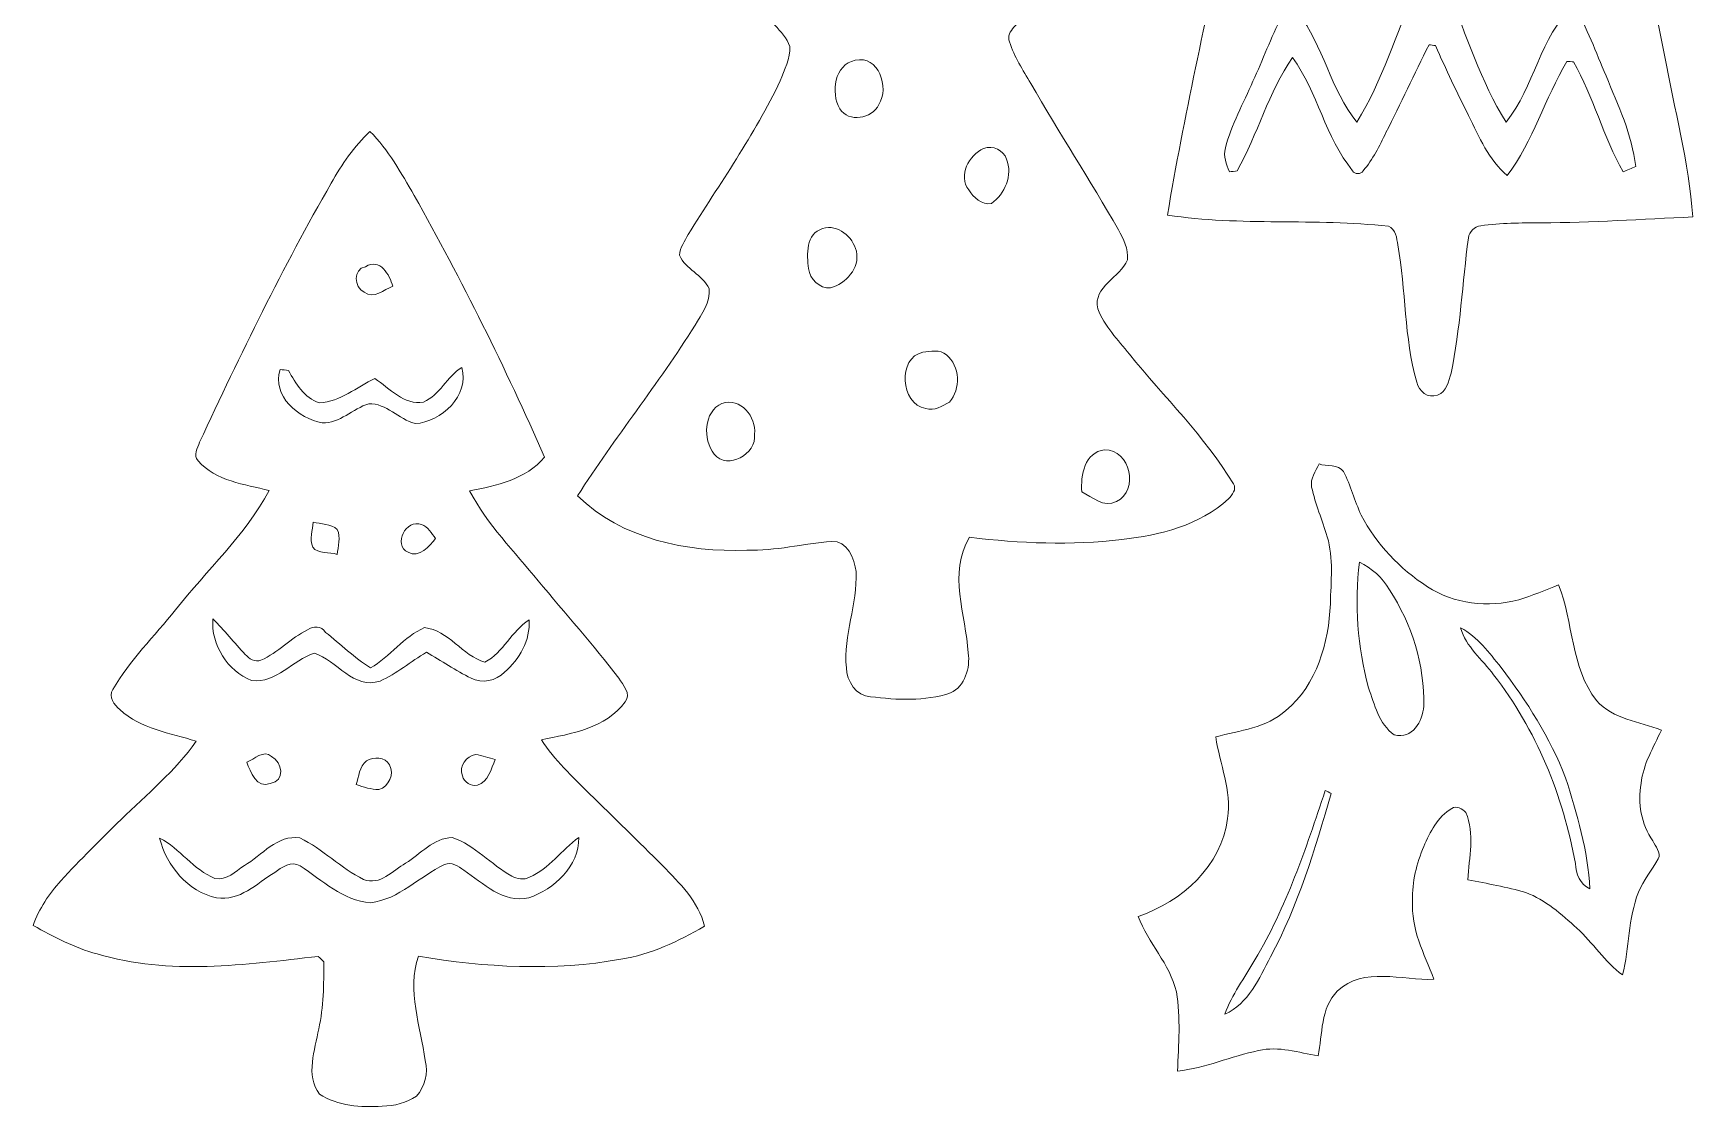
# Model space of a CAD drawing. Header units: centimetres. Extents: x -12.7 to 12.5, y -16.1 to 16.1.
# Drawn here: x -12.53 to 12.53, y -16.09 to 0.13 of the extents above; entities that cross this region are included whole.
import ezdxf

# ---------------------------------------------------------------- set-up
doc = ezdxf.new("R2010")
doc.units = ezdxf.units.CM
doc.header["$MEASUREMENT"] = 0
doc.layers.add('Layer 1', color=7, linetype='Continuous')

msp = doc.modelspace()

# ---------------------------------------------------------------- linework, layer by layer
at = {"layer": 'Layer 1', "color": 251, "lineweight": 9}
for points, knots in [([(8.49842, 15.51304), (8.52311, 15.63157), (8.56615, 15.74552), (8.62577, 15.85065), (8.62577, 15.85065), (9.82663, 10.50889), (10.98938, 5.15831), (12.10169, -0.20286), (12.10169, -0.20286), (12.24563, -1.01601), (12.46929, -1.81858), (12.52714, -2.64514), (12.52714, -2.64514), (11.76444, -2.67759), (11.00244, -2.73051), (10.23938, -2.73227), (10.23938, -2.73227), (9.93458, -2.73651), (9.62766, -2.73404), (9.32568, -2.77672), (9.32568, -2.77672), (9.23043, -2.78907), (9.15635, -2.86774), (9.13906, -2.96052), (9.13906, -2.96052), (9.05052, -3.64103), (9.01736, -4.32965), (8.8773, -5.0031), (8.8773, -5.0031), (8.84026, -5.12411), (8.81133, -5.28534), (8.67516, -5.33261), (8.67516, -5.33261), (8.521, -5.39188), (8.3947, -5.27158), (8.35978, -5.13716), (8.35978, -5.13716), (8.16751, -4.46265), (8.19574, -3.75357), (8.07403, -3.06706), (8.07403, -3.06706), (8.05815, -2.96934), (8.0444, -2.82647), (7.93221, -2.78625), (7.93221, -2.78625), (6.82555, -2.65995), (5.69913, -2.78695), (4.5974, -2.61586), (4.5974, -2.61586), (4.84294, -1.12855), (5.18266, 0.34148), (5.48393, 1.81785), (5.48393, 1.81785), (6.45337, 6.39056), (7.48454, 10.95021), (8.49842, 15.51304), (8.49842, 15.51304), (8.49842, 15.51304), (8.49842, 15.51304), (8.49842, 15.51304)], [0, 0, 0, 0, 0.0625, 0.0625, 0.0625, 0.0625, 0.125, 0.125, 0.125, 0.125, 0.1875, 0.1875, 0.1875, 0.1875, 0.25, 0.25, 0.25, 0.25, 0.3125, 0.3125, 0.3125, 0.3125, 0.375, 0.375, 0.375, 0.375, 0.4375, 0.4375, 0.4375, 0.4375, 0.5, 0.5, 0.5, 0.5, 0.5625, 0.5625, 0.5625, 0.5625, 0.625, 0.625, 0.625, 0.625, 0.6875, 0.6875, 0.6875, 0.6875, 0.75, 0.75, 0.75, 0.75, 0.8125, 0.8125, 0.8125, 0.8125, 0.875, 0.875, 0.875, 0.875, 1, 1, 1, 1]), ([(0.54787, 6.6375), (0.65688, 6.47734), (0.74683, 6.30554), (0.82797, 6.1295), (0.82797, 6.1295), (1.16911, 5.38585), (1.5106, 4.63937), (1.77271, 3.86291), (1.77271, 3.86291), (1.78894, 3.79729), (1.82069, 3.7158), (1.76954, 3.65688), (1.76954, 3.65688), (1.65524, 3.50343), (1.50601, 3.38172), (1.36913, 3.24943), (1.36913, 3.24943), (1.41358, 3.00601), (1.50954, 2.77494), (1.63619, 2.56327), (1.63619, 2.56327), (1.94205, 2.05457), (2.30364, 1.5829), (2.63067, 1.08831), (2.63067, 1.08831), (2.68006, 0.98071), (2.79612, 0.86712), (2.74567, 0.73977), (2.74567, 0.73977), (2.6476, 0.52245), (2.43805, 0.38593), (2.27824, 0.21871), (2.27824, 0.21871), (2.22215, 0.16121), (2.17911, 0.07901), (2.2098, -0.00248), (2.2098, -0.00248), (2.2853, -0.22579), (2.41371, -0.42687), (2.53154, -0.63007), (2.53154, -0.63007), (2.96298, -1.37161), (3.42795, -2.09339), (3.85481, -2.83775), (3.85481, -2.83775), (3.93418, -2.97428), (4.01073, -3.12844), (3.99239, -3.29213), (3.99239, -3.29213), (3.88197, -3.56483), (3.47028, -3.6876), (3.5433, -4.03156), (3.5433, -4.03156), (3.64314, -4.29402), (3.85163, -4.49829), (4.02096, -4.71665), (4.02096, -4.71665), (4.54801, -5.36648), (5.15797, -5.95385), (5.5933, -6.67352), (5.5933, -6.67352), (5.6448, -6.75571), (5.57107, -6.84144), (5.51886, -6.90141), (5.51886, -6.90141), (5.07965, -7.29935), (4.4824, -7.44751), (3.90878, -7.51172), (3.90878, -7.51172), (3.14502, -7.60803), (2.37138, -7.56922), (1.60867, -7.47961), (1.60867, -7.47961), (1.27565, -8.02219), (1.5547, -8.64696), (1.5875, -9.22516), (1.5875, -9.22516), (1.62349, -9.44706), (1.53741, -9.72822), (1.32186, -9.82841), (1.32186, -9.82841), (0.93345, -9.95716), (0.51506, -9.936), (0.11571, -9.88485), (0.11571, -9.88485), (-0.109, -9.87427), (-0.2413, -9.65167), (-0.25153, -9.44881), (-0.25153, -9.44881), (-0.30092, -8.9581), (-0.07867, -8.4875), (-0.10548, -7.9982), (-0.10548, -7.9982), (-0.12206, -7.8077), (-0.23777, -7.51983), (-0.47201, -7.54206), (-0.47201, -7.54206), (-0.90064, -7.57698), (-1.32185, -7.68599), (-1.75471, -7.67505), (-1.75471, -7.67505), (-2.65959, -7.70574), (-3.64172, -7.50784), (-4.31024, -6.85379), (-4.31024, -6.85379), (-3.74685, -5.97643), (-3.09104, -5.16256), (-2.53541, -4.28027), (-2.53541, -4.28027), (-2.43981, -4.106), (-2.29905, -3.93736), (-2.32269, -3.72429), (-2.32269, -3.72429), (-2.42358, -3.51756), (-2.67864, -3.43465), (-2.77177, -3.22228), (-2.77177, -3.22228), (-2.76472, -3.10587), (-2.69169, -3.00709), (-2.63701, -2.90902), (-2.63701, -2.90902), (-2.16323, -2.14349), (-1.63935, -1.40512), (-1.24848, -0.59162), (-1.24848, -0.59162), (-1.18462, -0.42546), (-1.09678, -0.25225), (-1.1049, -0.07092), (-1.1049, -0.07092), (-1.18674, 0.18449), (-1.47814, 0.3129), (-1.5561, 0.5722), (-1.5561, 0.5722), (-1.6256, 0.8717), (-1.40158, 1.12853), (-1.2834, 1.38358), (-1.2834, 1.38358), (-0.99624, 1.94133), (-0.61383, 2.45744), (-0.43391, 3.06492), (-0.43391, 3.06492), (-0.35948, 3.34432), (-0.72213, 3.44804), (-0.8322, 3.65865), (-0.8322, 3.65865), (-0.83079, 3.78812), (-0.77011, 3.90665), (-0.72002, 4.02307), (-0.72002, 4.02307), (-0.47872, 4.57058), (-0.24271, 5.12091), (0.01411, 5.66172), (0.01411, 5.66172), (0.18239, 5.99227), (0.32632, 6.33764), (0.54787, 6.6375), (0.54787, 6.6375), (0.54787, 6.6375), (0.54787, 6.6375), (0.54787, 6.6375)], [0, 0, 0, 0, 0.02439024, 0.02439024, 0.02439024, 0.02439024, 0.04878049, 0.04878049, 0.04878049, 0.04878049, 0.07317073, 0.07317073, 0.07317073, 0.07317073, 0.09756098, 0.09756098, 0.09756098, 0.09756098, 0.12195122, 0.12195122, 0.12195122, 0.12195122, 0.14634146, 0.14634146, 0.14634146, 0.14634146, 0.17073171, 0.17073171, 0.17073171, 0.17073171, 0.19512195, 0.19512195, 0.19512195, 0.19512195, 0.2195122, 0.2195122, 0.2195122, 0.2195122, 0.24390244, 0.24390244, 0.24390244, 0.24390244, 0.26829268, 0.26829268, 0.26829268, 0.26829268, 0.29268293, 0.29268293, 0.29268293, 0.29268293, 0.31707317, 0.31707317, 0.31707317, 0.31707317, 0.34146341, 0.34146341, 0.34146341, 0.34146341, 0.36585366, 0.36585366, 0.36585366, 0.36585366, 0.3902439, 0.3902439, 0.3902439, 0.3902439, 0.41463415, 0.41463415, 0.41463415, 0.41463415, 0.43902439, 0.43902439, 0.43902439, 0.43902439, 0.46341463, 0.46341463, 0.46341463, 0.46341463, 0.48780488, 0.48780488, 0.48780488, 0.48780488, 0.51219512, 0.51219512, 0.51219512, 0.51219512, 0.53658537, 0.53658537, 0.53658537, 0.53658537, 0.56097561, 0.56097561, 0.56097561, 0.56097561, 0.58536585, 0.58536585, 0.58536585, 0.58536585, 0.6097561, 0.6097561, 0.6097561, 0.6097561, 0.63414634, 0.63414634, 0.63414634, 0.63414634, 0.65853659, 0.65853659, 0.65853659, 0.65853659, 0.68292683, 0.68292683, 0.68292683, 0.68292683, 0.70731707, 0.70731707, 0.70731707, 0.70731707, 0.73170732, 0.73170732, 0.73170732, 0.73170732, 0.75609756, 0.75609756, 0.75609756, 0.75609756, 0.7804878, 0.7804878, 0.7804878, 0.7804878, 0.80487805, 0.80487805, 0.80487805, 0.80487805, 0.82926829, 0.82926829, 0.82926829, 0.82926829, 0.85365854, 0.85365854, 0.85365854, 0.85365854, 0.87804878, 0.87804878, 0.87804878, 0.87804878, 0.90243902, 0.90243902, 0.90243902, 0.90243902, 0.92682927, 0.92682927, 0.92682927, 0.92682927, 0.95121951, 0.95121951, 0.95121951, 0.95121951, 1, 1, 1, 1]), ([(8.33614, 0.79339), (8.05321, 0.12135), (7.84296, -0.59091), (7.4542, -1.21321), (7.4542, -1.21321), (7.05415, -0.7232), (6.95713, -0.05716), (6.56273, 0.43567), (6.56273, 0.43567), (6.4897, 0.5221), (6.36165, 0.46989), (6.3239, 0.37676), (6.3239, 0.37676), (6.15633, 0.06278), (6.03709, -0.27447), (5.88681, -0.59691), (5.88681, -0.59691), (5.74217, -0.92958), (5.5619, -1.24955), (5.47194, -1.60303), (5.47194, -1.60303), (5.43455, -1.72686), (5.48499, -1.84998), (5.5305, -1.96392), (5.5305, -1.96392), (5.56013, -1.96004), (5.61905, -1.95229), (5.64868, -1.94875), (5.64868, -1.94875), (5.95842, -1.39384), (6.1214, -0.76554), (6.48441, -0.2399), (6.48441, -0.2399), (6.86823, -0.76519), (6.97724, -1.44111), (7.3914, -1.94735), (7.3914, -1.94735), (7.42139, -2.00591), (7.51876, -2.00591), (7.55015, -1.9477), (7.55015, -1.9477), (7.69938, -1.7773), (7.79604, -1.57269), (7.89517, -1.37161), (7.89517, -1.37161), (8.11495, -0.9317), (8.32944, -0.48896), (8.54463, -0.04693), (8.54463, -0.04693), (8.56898, -0.04975), (8.61731, -0.0554), (8.6413, -0.05822), (8.6413, -0.05822), (8.79828, -0.41488), (8.96656, -0.7666), (9.14224, -1.11479), (9.14224, -1.11479), (9.30134, -1.43723), (9.44492, -1.78189), (9.72573, -2.02107), (9.72573, -2.02107), (10.11696, -1.49544), (10.29759, -0.85691), (10.62602, -0.29634), (10.62602, -0.29634), (10.65142, -0.29811), (10.70222, -0.30128), (10.72762, -0.30305), (10.72762, -0.30305), (11.02713, -0.83433), (11.1753, -1.43405), (11.47516, -1.96429), (11.47516, -1.96429), (11.53866, -1.93747), (11.60216, -1.9096), (11.66601, -1.88243), (11.66601, -1.88243), (11.60921, -1.40019), (11.39896, -0.95957), (11.21798, -0.51507), (11.21798, -0.51507), (11.06065, -0.15982), (10.93647, 0.21236), (10.72939, 0.54327), (10.72939, 0.54327), (10.20869, 0.07231), (10.1406, -0.68122), (9.7088, -1.21286), (9.7088, -1.21286), (9.31933, -0.6015), (9.11719, 0.10406), (8.82933, 0.76411), (8.82933, 0.76411), (8.76265, 0.87488), (8.70268, 1.04527), (8.54851, 1.0428), (8.54851, 1.0428), (8.43739, 1.00611), (8.38377, 0.89111), (8.33614, 0.79339)], [0, 0, 0, 0, 0.03846154, 0.03846154, 0.03846154, 0.03846154, 0.07692308, 0.07692308, 0.07692308, 0.07692308, 0.11538462, 0.11538462, 0.11538462, 0.11538462, 0.15384615, 0.15384615, 0.15384615, 0.15384615, 0.19230769, 0.19230769, 0.19230769, 0.19230769, 0.23076923, 0.23076923, 0.23076923, 0.23076923, 0.26923077, 0.26923077, 0.26923077, 0.26923077, 0.30769231, 0.30769231, 0.30769231, 0.30769231, 0.34615385, 0.34615385, 0.34615385, 0.34615385, 0.38461538, 0.38461538, 0.38461538, 0.38461538, 0.42307692, 0.42307692, 0.42307692, 0.42307692, 0.46153846, 0.46153846, 0.46153846, 0.46153846, 0.5, 0.5, 0.5, 0.5, 0.53846154, 0.53846154, 0.53846154, 0.53846154, 0.57692308, 0.57692308, 0.57692308, 0.57692308, 0.61538462, 0.61538462, 0.61538462, 0.61538462, 0.65384615, 0.65384615, 0.65384615, 0.65384615, 0.69230769, 0.69230769, 0.69230769, 0.69230769, 0.73076923, 0.73076923, 0.73076923, 0.73076923, 0.76923077, 0.76923077, 0.76923077, 0.76923077, 0.80769231, 0.80769231, 0.80769231, 0.80769231, 0.84615385, 0.84615385, 0.84615385, 0.84615385, 0.88461538, 0.88461538, 0.88461538, 0.88461538, 0.92307692, 0.92307692, 0.92307692, 0.92307692, 1, 1, 1, 1]), ([(-0.11747, -0.28047), (-0.43356, -0.34291), (-0.48754, -0.76907), (-0.35172, -1.01178), (-0.35172, -1.01178), (-0.21695, -1.22415), (0.13618, -1.16277), (0.23954, -0.94934), (0.23954, -0.94934), (0.40323, -0.69463), (0.23531, -0.19369), (-0.11747, -0.28047), (-0.11747, -0.28047), (-0.11747, -0.28047), (-0.11747, -0.28047), (-0.11747, -0.28047)], [0, 0, 0, 0, 0.2, 0.2, 0.2, 0.2, 0.4, 0.4, 0.4, 0.4, 0.6, 0.6, 0.6, 0.6, 1, 1, 1, 1]), ([(-8.02851, -2.13608), (-7.86941, -1.85068), (-7.68067, -1.57904), (-7.4429, -1.35362), (-7.4429, -1.35362), (-7.16491, -1.63302), (-6.973, -1.98156), (-6.77474, -2.31917), (-6.77474, -2.31917), (-6.05437, -3.60328), (-5.39714, -4.92373), (-4.80659, -6.27206), (-4.80659, -6.27206), (-5.0934, -6.60084), (-5.53014, -6.70174), (-5.93972, -6.78076), (-5.93972, -6.78076), (-5.66878, -7.28629), (-5.26309, -7.69657), (-4.90255, -8.13719), (-4.90255, -8.13719), (-4.49862, -8.6272), (-4.06999, -9.09781), (-3.68829, -9.60616), (-3.68829, -9.60616), (-3.62161, -9.70106), (-3.49708, -9.84286), (-3.58916, -9.96352), (-3.58916, -9.96352), (-3.88055, -10.35969), (-4.40407, -10.44683), (-4.85492, -10.53467), (-4.85492, -10.53467), (-4.65702, -10.84194), (-4.38573, -11.09276), (-4.12891, -11.34994), (-4.12891, -11.34994), (-3.75955, -11.70942), (-3.3916, -12.07066), (-3.02577, -12.43403), (-3.02577, -12.43403), (-2.77071, -12.70073), (-2.48108, -12.97519), (-2.39359, -13.34913), (-2.39359, -13.34913), (-2.78659, -13.57632), (-3.20392, -13.77635), (-3.65619, -13.84831), (-3.65619, -13.84831), (-4.66478, -14.02717), (-5.70512, -13.97531), (-6.71089, -13.80069), (-6.71089, -13.80069), (-6.89045, -14.32386), (-6.67702, -14.85655), (-6.60858, -15.37831), (-6.60858, -15.37831), (-6.55743, -15.5681), (-6.61952, -15.76566), (-6.73911, -15.91524), (-6.73911, -15.91524), (-6.89469, -16.01049), (-7.07531, -16.06623), (-7.25875, -16.06376), (-7.25875, -16.06376), (-7.58154, -16.08986), (-7.92585, -16.05951), (-8.20667, -15.88525), (-8.20667, -15.88525), (-8.4201, -15.59633), (-8.27228, -15.21568), (-8.21654, -14.89747), (-8.21654, -14.89747), (-8.14105, -14.56692), (-8.1414, -14.22508), (-8.13787, -13.88853), (-8.13787, -13.88853), (-8.16645, -13.86031), (-8.19502, -13.83279), (-8.2236, -13.80527), (-8.2236, -13.80527), (-9.32744, -13.93016), (-10.47538, -14.09208), (-11.56017, -13.76682), (-11.56017, -13.76682), (-11.90413, -13.67863), (-12.21845, -13.50859), (-12.52714, -13.33819), (-12.52714, -13.33819), (-12.44, -13.08455), (-12.28936, -12.85912), (-12.10804, -12.66404), (-12.10804, -12.66404), (-11.81805, -12.34336), (-11.50725, -12.04138), (-11.19999, -11.73729), (-11.19999, -11.73729), (-10.81017, -11.35629), (-10.38295, -11.00492), (-10.06545, -10.55795), (-10.06545, -10.55795), (-10.4588, -10.4306), (-10.90471, -10.37416), (-11.21939, -10.07958), (-11.21939, -10.07958), (-11.30476, -10.01079), (-11.39049, -9.88732), (-11.32628, -9.77726), (-11.32628, -9.77726), (-11.06699, -9.33451), (-10.69869, -8.97081), (-10.37766, -8.57393), (-10.37766, -8.57393), (-9.90459, -7.97668), (-9.32991, -7.44751), (-8.96373, -6.77335), (-8.96373, -6.77335), (-9.33767, -6.68057), (-9.76841, -6.6326), (-10.03864, -6.32356), (-10.03864, -6.32356), (-10.11625, -6.24313), (-10.04605, -6.132), (-10.01606, -6.04628), (-10.01606, -6.04628), (-9.40047, -4.72018), (-8.7577, -3.40396), (-8.02851, -2.13608), (-8.02851, -2.13608), (-8.02851, -2.13608), (-8.02851, -2.13608), (-8.02851, -2.13608)], [0, 0, 0, 0, 0.02941176, 0.02941176, 0.02941176, 0.02941176, 0.05882353, 0.05882353, 0.05882353, 0.05882353, 0.08823529, 0.08823529, 0.08823529, 0.08823529, 0.11764706, 0.11764706, 0.11764706, 0.11764706, 0.14705882, 0.14705882, 0.14705882, 0.14705882, 0.17647059, 0.17647059, 0.17647059, 0.17647059, 0.20588235, 0.20588235, 0.20588235, 0.20588235, 0.23529412, 0.23529412, 0.23529412, 0.23529412, 0.26470588, 0.26470588, 0.26470588, 0.26470588, 0.29411765, 0.29411765, 0.29411765, 0.29411765, 0.32352941, 0.32352941, 0.32352941, 0.32352941, 0.35294118, 0.35294118, 0.35294118, 0.35294118, 0.38235294, 0.38235294, 0.38235294, 0.38235294, 0.41176471, 0.41176471, 0.41176471, 0.41176471, 0.44117647, 0.44117647, 0.44117647, 0.44117647, 0.47058824, 0.47058824, 0.47058824, 0.47058824, 0.5, 0.5, 0.5, 0.5, 0.52941176, 0.52941176, 0.52941176, 0.52941176, 0.55882353, 0.55882353, 0.55882353, 0.55882353, 0.58823529, 0.58823529, 0.58823529, 0.58823529, 0.61764706, 0.61764706, 0.61764706, 0.61764706, 0.64705882, 0.64705882, 0.64705882, 0.64705882, 0.67647059, 0.67647059, 0.67647059, 0.67647059, 0.70588235, 0.70588235, 0.70588235, 0.70588235, 0.73529412, 0.73529412, 0.73529412, 0.73529412, 0.76470588, 0.76470588, 0.76470588, 0.76470588, 0.79411765, 0.79411765, 0.79411765, 0.79411765, 0.82352941, 0.82352941, 0.82352941, 0.82352941, 0.85294118, 0.85294118, 0.85294118, 0.85294118, 0.88235294, 0.88235294, 0.88235294, 0.88235294, 0.91176471, 0.91176471, 0.91176471, 0.91176471, 0.94117647, 0.94117647, 0.94117647, 0.94117647, 1, 1, 1, 1]), ([(1.8214, -1.61397), (1.60056, -1.70745), (1.4277, -2.02144), (1.59773, -2.23697), (1.59773, -2.23697), (1.66758, -2.34845), (1.79494, -2.47087), (1.93781, -2.44088), (1.93781, -2.44088), (2.14666, -2.29449), (2.26096, -2.01791), (2.16818, -1.77095), (2.16818, -1.77095), (2.11667, -1.63902), (1.96215, -1.55576), (1.8214, -1.61397), (1.8214, -1.61397), (1.8214, -1.61397), (1.8214, -1.61397), (1.8214, -1.61397)], [0, 0, 0, 0, 0.16666667, 0.16666667, 0.16666667, 0.16666667, 0.33333333, 0.33333333, 0.33333333, 0.33333333, 0.5, 0.5, 0.5, 0.5, 0.66666667, 0.66666667, 0.66666667, 0.66666667, 1, 1, 1, 1]), ([(-0.60889, -2.82082), (-0.86395, -2.89138), (-0.85054, -3.2177), (-0.82197, -3.42266), (-0.82197, -3.42266), (-0.80257, -3.58176), (-0.65616, -3.72922), (-0.49071, -3.71617), (-0.49071, -3.71617), (-0.25576, -3.6502), (-0.04692, -3.41913), (-0.09877, -3.16125), (-0.09877, -3.16125), (-0.1531, -2.94747), (-0.37817, -2.74392), (-0.60889, -2.82082), (-0.60889, -2.82082), (-0.60889, -2.82082), (-0.60889, -2.82082), (-0.60889, -2.82082)], [0, 0, 0, 0, 0.16666667, 0.16666667, 0.16666667, 0.16666667, 0.33333333, 0.33333333, 0.33333333, 0.33333333, 0.5, 0.5, 0.5, 0.5, 0.66666667, 0.66666667, 0.66666667, 0.66666667, 1, 1, 1, 1]), ([(-7.5124, -3.3955), (-7.7036, -3.43501), (-7.68632, -3.70171), (-7.52969, -3.77967), (-7.52969, -3.77967), (-7.38893, -3.8915), (-7.23088, -3.74087), (-7.09965, -3.68971), (-7.09965, -3.68971), (-7.1441, -3.52003), (-7.28944, -3.25932), (-7.5124, -3.3955), (-7.5124, -3.3955), (-7.5124, -3.3955), (-7.5124, -3.3955), (-7.5124, -3.3955)], [0, 0, 0, 0, 0.2, 0.2, 0.2, 0.2, 0.4, 0.4, 0.4, 0.4, 0.6, 0.6, 0.6, 0.6, 1, 1, 1, 1]), ([(0.90488, -4.68596), (0.51365, -4.76674), (0.56445, -5.46913), (0.94757, -5.53793), (0.94757, -5.53793), (1.07421, -5.57779), (1.19839, -5.497), (1.30563, -5.4395), (1.30563, -5.4395), (1.47991, -5.24371), (1.46509, -4.89304), (1.25907, -4.72582), (1.25907, -4.72582), (1.16311, -4.6408), (1.01741, -4.6708), (0.90488, -4.68596), (0.90488, -4.68596), (0.90488, -4.68596), (0.90488, -4.68596), (0.90488, -4.68596)], [0, 0, 0, 0, 0.16666667, 0.16666667, 0.16666667, 0.16666667, 0.33333333, 0.33333333, 0.33333333, 0.33333333, 0.5, 0.5, 0.5, 0.5, 0.66666667, 0.66666667, 0.66666667, 0.66666667, 1, 1, 1, 1]), ([(-8.79792, -4.94701), (-8.93445, -5.34249), (-8.51746, -5.68644), (-8.16327, -5.75312), (-8.16327, -5.75312), (-7.90151, -5.76018), (-7.70008, -5.54004), (-7.46195, -5.46278), (-7.46195, -5.46278), (-7.19314, -5.45714), (-7.01075, -5.69703), (-6.7631, -5.7637), (-6.7631, -5.7637), (-6.36164, -5.74042), (-5.93619, -5.33966), (-6.05719, -4.91632), (-6.05719, -4.91632), (-6.28156, -5.05496), (-6.38774, -5.33508), (-6.63398, -5.43844), (-6.63398, -5.43844), (-6.93208, -5.49348), (-7.1448, -5.22994), (-7.36988, -5.08248), (-7.36988, -5.08248), (-7.64434, -5.20948), (-7.89022, -5.43915), (-8.20631, -5.44832), (-8.20631, -5.44832), (-8.43879, -5.37388), (-8.56227, -5.15903), (-8.6741, -4.96113), (-8.6741, -4.96113), (-8.70514, -4.95761), (-8.76723, -4.95055), (-8.79792, -4.94701), (-8.79792, -4.94701), (-8.79792, -4.94701), (-8.79792, -4.94701), (-8.79792, -4.94701)], [0, 0, 0, 0, 0.09090909, 0.09090909, 0.09090909, 0.09090909, 0.18181818, 0.18181818, 0.18181818, 0.18181818, 0.27272727, 0.27272727, 0.27272727, 0.27272727, 0.36363636, 0.36363636, 0.36363636, 0.36363636, 0.45454545, 0.45454545, 0.45454545, 0.45454545, 0.54545455, 0.54545455, 0.54545455, 0.54545455, 0.63636364, 0.63636364, 0.63636364, 0.63636364, 0.72727273, 0.72727273, 0.72727273, 0.72727273, 0.81818182, 0.81818182, 0.81818182, 0.81818182, 1, 1, 1, 1]), ([(-2.12901, -5.45996), (-2.40841, -5.57814), (-2.41864, -6.00959), (-2.24895, -6.22408), (-2.24895, -6.22408), (-2.0387, -6.47243), (-1.60725, -6.22619), (-1.63583, -5.92281), (-1.63583, -5.92281), (-1.60796, -5.66457), (-1.84855, -5.35801), (-2.12901, -5.45996), (-2.12901, -5.45996), (-2.12901, -5.45996), (-2.12901, -5.45996), (-2.12901, -5.45996)], [0, 0, 0, 0, 0.2, 0.2, 0.2, 0.2, 0.4, 0.4, 0.4, 0.4, 0.6, 0.6, 0.6, 0.6, 1, 1, 1, 1]), ([(3.30377, -6.79346), (3.46746, -6.87178), (3.62938, -7.04146), (3.82729, -6.93881), (3.82729, -6.93881), (4.17372, -6.77441), (4.03437, -6.15141), (3.64702, -6.15811), (3.64702, -6.15811), (3.34857, -6.19444), (3.28119, -6.54652), (3.30377, -6.79346)], [0, 0, 0, 0, 0.25, 0.25, 0.25, 0.25, 0.5, 0.5, 0.5, 0.5, 1, 1, 1, 1]), ([(6.88481, -6.37083), (6.991, -6.41599), (7.17797, -6.36978), (7.25276, -6.48866), (7.25276, -6.48866), (7.36812, -6.69574), (7.41716, -6.9314), (7.52193, -7.14342), (7.52193, -7.14342), (7.74983, -7.5851), (8.10648, -7.95516), (8.521, -8.22574), (8.521, -8.22574), (8.9214, -8.48962), (9.43963, -8.54324), (9.89895, -8.42399), (9.89895, -8.42399), (10.10426, -8.36085), (10.30182, -8.27442), (10.50149, -8.19575), (10.50149, -8.19575), (10.72268, -8.76725), (10.68494, -9.43928), (11.07193, -9.94306), (11.07193, -9.94306), (11.32417, -10.22916), (11.71999, -10.25633), (12.05266, -10.39144), (12.05266, -10.39144), (11.93236, -10.65073), (11.77749, -10.90262), (11.74645, -11.19331), (11.74645, -11.19331), (11.68965, -11.49281), (11.75068, -11.80855), (11.92178, -12.06149), (11.92178, -12.06149), (11.95776, -12.14545), (12.05689, -12.23435), (12.00362, -12.33066), (12.00362, -12.33066), (11.91543, -12.50529), (11.77749, -12.65275), (11.70764, -12.83725), (11.70764, -12.83725), (11.54607, -13.23518), (11.57464, -13.67333), (11.46528, -14.08432), (11.46528, -14.08432), (11.19823, -13.88818), (11.01972, -13.59925), (10.77595, -13.37876), (10.77595, -13.37876), (10.54312, -13.16957), (10.30605, -12.94908), (10.00584, -12.84289), (10.00584, -12.84289), (9.71938, -12.754), (9.4234, -12.70743), (9.13025, -12.64816), (9.13025, -12.64816), (9.14753, -12.30879), (9.23855, -11.95848), (9.10238, -11.6311), (9.10238, -11.6311), (9.05087, -11.57466), (8.9588, -11.52527), (8.88683, -11.57325), (8.88683, -11.57325), (8.6734, -11.69884), (8.56192, -11.92744), (8.46561, -12.1451), (8.46561, -12.1451), (8.36048, -12.40404), (8.28534, -12.67991), (8.29628, -12.96249), (8.29628, -12.96249), (8.26947, -13.38582), (8.46949, -13.76753), (8.61978, -14.14888), (8.61978, -14.14888), (8.13647, -14.17498), (7.55756, -13.94885), (7.16033, -14.32809), (7.16033, -14.32809), (6.90916, -14.58385), (6.93385, -14.97896), (6.87353, -15.30775), (6.87353, -15.30775), (6.57613, -15.25695), (6.27521, -15.15359), (5.97218, -15.22661), (5.97218, -15.22661), (5.55943, -15.30987), (5.17031, -15.49367), (4.74839, -15.53565), (4.74839, -15.53565), (4.76074, -15.13701), (4.80096, -14.73414), (4.73075, -14.33938), (4.73075, -14.33938), (4.63339, -13.91463), (4.30213, -13.60313), (4.15537, -13.20061), (4.15537, -13.20061), (4.80978, -12.98013), (5.41867, -12.43826), (5.50193, -11.72318), (5.50193, -11.72318), (5.56825, -11.3002), (5.3841, -10.90403), (5.32589, -10.49339), (5.32589, -10.49339), (5.68713, -10.38968), (6.09389, -10.36181), (6.38352, -10.0937), (6.38352, -10.0937), (6.85271, -9.70141), (7.03122, -9.0717), (7.05626, -8.4815), (7.05626, -8.4815), (7.06261, -8.1446), (7.10706, -7.79817), (7.00793, -7.47009), (7.00793, -7.47009), (6.9342, -7.21926), (6.82802, -6.97796), (6.77263, -6.7222), (6.77263, -6.7222), (6.74758, -6.59379), (6.83613, -6.48196), (6.88481, -6.37083), (6.88481, -6.37083), (6.88481, -6.37083), (6.88481, -6.37083), (6.88481, -6.37083)], [0, 0, 0, 0, 0.02857143, 0.02857143, 0.02857143, 0.02857143, 0.05714286, 0.05714286, 0.05714286, 0.05714286, 0.08571429, 0.08571429, 0.08571429, 0.08571429, 0.11428571, 0.11428571, 0.11428571, 0.11428571, 0.14285714, 0.14285714, 0.14285714, 0.14285714, 0.17142857, 0.17142857, 0.17142857, 0.17142857, 0.2, 0.2, 0.2, 0.2, 0.22857143, 0.22857143, 0.22857143, 0.22857143, 0.25714286, 0.25714286, 0.25714286, 0.25714286, 0.28571429, 0.28571429, 0.28571429, 0.28571429, 0.31428571, 0.31428571, 0.31428571, 0.31428571, 0.34285714, 0.34285714, 0.34285714, 0.34285714, 0.37142857, 0.37142857, 0.37142857, 0.37142857, 0.4, 0.4, 0.4, 0.4, 0.42857143, 0.42857143, 0.42857143, 0.42857143, 0.45714286, 0.45714286, 0.45714286, 0.45714286, 0.48571429, 0.48571429, 0.48571429, 0.48571429, 0.51428571, 0.51428571, 0.51428571, 0.51428571, 0.54285714, 0.54285714, 0.54285714, 0.54285714, 0.57142857, 0.57142857, 0.57142857, 0.57142857, 0.6, 0.6, 0.6, 0.6, 0.62857143, 0.62857143, 0.62857143, 0.62857143, 0.65714286, 0.65714286, 0.65714286, 0.65714286, 0.68571429, 0.68571429, 0.68571429, 0.68571429, 0.71428571, 0.71428571, 0.71428571, 0.71428571, 0.74285714, 0.74285714, 0.74285714, 0.74285714, 0.77142857, 0.77142857, 0.77142857, 0.77142857, 0.8, 0.8, 0.8, 0.8, 0.82857143, 0.82857143, 0.82857143, 0.82857143, 0.85714286, 0.85714286, 0.85714286, 0.85714286, 0.88571429, 0.88571429, 0.88571429, 0.88571429, 0.91428571, 0.91428571, 0.91428571, 0.91428571, 0.94285714, 0.94285714, 0.94285714, 0.94285714, 1, 1, 1, 1]), ([(-8.30192, -7.24925), (-8.30897, -7.37272), (-8.35871, -7.50713), (-8.30791, -7.62637), (-8.30791, -7.62637), (-8.22748, -7.74208), (-8.04862, -7.69058), (-7.94067, -7.74067), (-7.94067, -7.74067), (-7.9248, -7.61755), (-7.8807, -7.48032), (-7.93679, -7.36284), (-7.93679, -7.36284), (-8.03204, -7.27077), (-8.18656, -7.28347), (-8.30192, -7.24925), (-8.30192, -7.24925), (-8.30192, -7.24925), (-8.30192, -7.24925), (-8.30192, -7.24925)], [0, 0, 0, 0, 0.16666667, 0.16666667, 0.16666667, 0.16666667, 0.33333333, 0.33333333, 0.33333333, 0.33333333, 0.5, 0.5, 0.5, 0.5, 0.66666667, 0.66666667, 0.66666667, 0.66666667, 1, 1, 1, 1]), ([(-6.86787, -7.7061), (-6.6936, -7.79464), (-6.54967, -7.61614), (-6.45195, -7.49619), (-6.45195, -7.49619), (-6.51686, -7.42423), (-6.56413, -7.31628), (-6.66326, -7.28806), (-6.66326, -7.28806), (-6.90033, -7.19351), (-7.10353, -7.59462), (-6.86787, -7.7061), (-6.86787, -7.7061), (-6.86787, -7.7061), (-6.86787, -7.7061), (-6.86787, -7.7061)], [0, 0, 0, 0, 0.2, 0.2, 0.2, 0.2, 0.4, 0.4, 0.4, 0.4, 0.6, 0.6, 0.6, 0.6, 1, 1, 1, 1]), ([(7.49406, -7.8525), (7.41575, -8.48538), (7.46478, -9.13485), (7.63235, -9.75045), (7.63235, -9.75045), (7.7209, -10.00233), (7.78757, -10.2969), (8.02005, -10.46094), (8.02005, -10.46094), (8.29804, -10.53326), (8.4455, -10.25598), (8.4642, -10.02879), (8.4642, -10.02879), (8.48325, -9.40789), (8.28464, -8.78842), (7.94703, -8.27054), (7.94703, -8.27054), (7.8419, -8.08638), (7.68033, -7.9481), (7.49406, -7.8525), (7.49406, -7.8525), (7.49406, -7.8525), (7.49406, -7.8525), (7.49406, -7.8525)], [0, 0, 0, 0, 0.14285714, 0.14285714, 0.14285714, 0.14285714, 0.28571429, 0.28571429, 0.28571429, 0.28571429, 0.42857143, 0.42857143, 0.42857143, 0.42857143, 0.57142857, 0.57142857, 0.57142857, 0.57142857, 0.71428571, 0.71428571, 0.71428571, 0.71428571, 1, 1, 1, 1]), ([(-9.81463, -8.71187), (-9.84497, -9.10275), (-9.59061, -9.4968), (-9.23043, -9.64249), (-9.23043, -9.64249), (-8.85154, -9.68553), (-8.61342, -9.33064), (-8.2811, -9.22869), (-8.2811, -9.22869), (-7.94067, -9.3384), (-7.69232, -9.78149), (-7.2905, -9.64954), (-7.2905, -9.64954), (-7.03897, -9.53737), (-6.82695, -9.35498), (-6.59094, -9.21457), (-6.59094, -9.21457), (-6.36587, -9.34546), (-6.14997, -9.49186), (-5.91573, -9.60616), (-5.91573, -9.60616), (-5.75345, -9.69259), (-5.53931, -9.64602), (-5.41231, -9.51691), (-5.41231, -9.51691), (-5.18654, -9.31688), (-5.02073, -9.03854), (-5.04013, -8.72704), (-5.04013, -8.72704), (-5.30613, -8.89283), (-5.42642, -9.2188), (-5.70759, -9.3638), (-5.70759, -9.3638), (-6.04872, -9.26749), (-6.25969, -8.88014), (-6.61775, -8.84309), (-6.61775, -8.84309), (-6.93596, -8.97292), (-7.13634, -9.28654), (-7.43726, -9.45058), (-7.43726, -9.45058), (-7.67997, -9.29536), (-7.8874, -9.09286), (-8.11353, -8.91542), (-8.11353, -8.91542), (-8.17315, -8.81241), (-8.30156, -8.81911), (-8.38447, -8.87519), (-8.38447, -8.87519), (-8.63741, -9.00009), (-8.83073, -9.22093), (-9.08967, -9.33417), (-9.08967, -9.33417), (-9.17822, -9.37261), (-9.26747, -9.30736), (-9.32709, -9.24737), (-9.32709, -9.24737), (-9.49325, -9.07205), (-9.64, -8.87873), (-9.81463, -8.71187), (-9.81463, -8.71187), (-9.81463, -8.71187), (-9.81463, -8.71187), (-9.81463, -8.71187)], [0, 0, 0, 0, 0.05882353, 0.05882353, 0.05882353, 0.05882353, 0.11764706, 0.11764706, 0.11764706, 0.11764706, 0.17647059, 0.17647059, 0.17647059, 0.17647059, 0.23529412, 0.23529412, 0.23529412, 0.23529412, 0.29411765, 0.29411765, 0.29411765, 0.29411765, 0.35294118, 0.35294118, 0.35294118, 0.35294118, 0.41176471, 0.41176471, 0.41176471, 0.41176471, 0.47058824, 0.47058824, 0.47058824, 0.47058824, 0.52941176, 0.52941176, 0.52941176, 0.52941176, 0.58823529, 0.58823529, 0.58823529, 0.58823529, 0.64705882, 0.64705882, 0.64705882, 0.64705882, 0.70588235, 0.70588235, 0.70588235, 0.70588235, 0.76470588, 0.76470588, 0.76470588, 0.76470588, 0.82352941, 0.82352941, 0.82352941, 0.82352941, 0.88235294, 0.88235294, 0.88235294, 0.88235294, 1, 1, 1, 1]), ([(9.02124, -8.84663), (9.10061, -9.13203), (9.34897, -9.32357), (9.5183, -9.55465), (9.5183, -9.55465), (10.16424, -10.37804), (10.57028, -11.37781), (10.75443, -12.40475), (10.75443, -12.40475), (10.76255, -12.56173), (10.82781, -12.71484), (10.97386, -12.78645), (10.97386, -12.78645), (10.94352, -12.21178), (10.78125, -11.65262), (10.60556, -11.10829), (10.60556, -11.10829), (10.37273, -10.50574), (10.02171, -9.95435), (9.63154, -9.44282), (9.63154, -9.44282), (9.45304, -9.22163), (9.277, -8.98386), (9.02124, -8.84663), (9.02124, -8.84663), (9.02124, -8.84663), (9.02124, -8.84663), (9.02124, -8.84663)], [0, 0, 0, 0, 0.125, 0.125, 0.125, 0.125, 0.25, 0.25, 0.25, 0.25, 0.375, 0.375, 0.375, 0.375, 0.5, 0.5, 0.5, 0.5, 0.625, 0.625, 0.625, 0.625, 0.75, 0.75, 0.75, 0.75, 1, 1, 1, 1]), ([(-9.30416, -10.87228), (-9.24736, -11.01798), (-9.15282, -11.27903), (-8.94962, -11.19648), (-8.94962, -11.19648), (-8.71537, -11.16014), (-8.76688, -10.87157), (-8.92739, -10.78585), (-8.92739, -10.78585), (-9.05157, -10.68107), (-9.18774, -10.82924), (-9.30416, -10.87228), (-9.30416, -10.87228), (-9.30416, -10.87228), (-9.30416, -10.87228), (-9.30416, -10.87228)], [0, 0, 0, 0, 0.2, 0.2, 0.2, 0.2, 0.4, 0.4, 0.4, 0.4, 0.6, 0.6, 0.6, 0.6, 1, 1, 1, 1]), ([(-6.04731, -11.08006), (-6.02826, -11.18096), (-5.91608, -11.23352), (-5.82189, -11.22153), (-5.82189, -11.22153), (-5.65679, -11.17284), (-5.61234, -10.96823), (-5.55095, -10.83453), (-5.55095, -10.83453), (-5.64867, -10.80278), (-5.74745, -10.77597), (-5.84764, -10.75516), (-5.84764, -10.75516), (-5.98699, -10.78091), (-6.10235, -10.93331), (-6.04731, -11.08006), (-6.04731, -11.08006), (-6.04731, -11.08006), (-6.04731, -11.08006), (-6.04731, -11.08006)], [0, 0, 0, 0, 0.16666667, 0.16666667, 0.16666667, 0.16666667, 0.33333333, 0.33333333, 0.33333333, 0.33333333, 0.5, 0.5, 0.5, 0.5, 0.66666667, 0.66666667, 0.66666667, 0.66666667, 1, 1, 1, 1]), ([(-7.49547, -10.8557), (-7.60624, -10.93648), (-7.60835, -11.09488), (-7.64998, -11.2113), (-7.64998, -11.2113), (-7.53921, -11.24975), (-7.42738, -11.28609), (-7.30849, -11.2882), (-7.30849, -11.2882), (-7.15997, -11.24234), (-7.06896, -11.05255), (-7.14904, -10.91391), (-7.14904, -10.91391), (-7.21501, -10.79573), (-7.38928, -10.78585), (-7.49547, -10.8557), (-7.49547, -10.8557), (-7.49547, -10.8557), (-7.49547, -10.8557), (-7.49547, -10.8557)], [0, 0, 0, 0, 0.16666667, 0.16666667, 0.16666667, 0.16666667, 0.33333333, 0.33333333, 0.33333333, 0.33333333, 0.5, 0.5, 0.5, 0.5, 0.66666667, 0.66666667, 0.66666667, 0.66666667, 1, 1, 1, 1]), ([(6.97795, -11.30267), (6.68585, -12.17756), (6.39234, -13.06268), (5.91538, -13.85854), (5.91538, -13.85854), (5.76157, -14.12877), (5.56684, -14.3803), (5.46277, -14.67628), (5.46277, -14.67628), (5.81907, -14.51965), (5.98347, -14.13512), (6.15139, -13.81127), (6.15139, -13.81127), (6.57084, -13.03586), (6.82061, -12.18567), (7.06967, -11.34429), (7.06967, -11.34429), (7.03863, -11.33018), (7.00829, -11.31607), (6.97795, -11.30267)], [0, 0, 0, 0, 0.16666667, 0.16666667, 0.16666667, 0.16666667, 0.33333333, 0.33333333, 0.33333333, 0.33333333, 0.5, 0.5, 0.5, 0.5, 0.66666667, 0.66666667, 0.66666667, 0.66666667, 1, 1, 1, 1]), ([(-9.33944, -12.43544), (-9.47631, -12.52046), (-9.60543, -12.66298), (-9.78288, -12.6277), (-9.78288, -12.6277), (-10.11272, -12.49753), (-10.3071, -12.17756), (-10.6179, -12.01986), (-10.6179, -12.01986), (-10.51383, -12.44038), (-10.19527, -12.82773), (-9.75818, -12.92086), (-9.75818, -12.92086), (-9.4107, -12.97624), (-9.15246, -12.70531), (-8.88118, -12.53845), (-8.88118, -12.53845), (-8.77852, -12.46436), (-8.62824, -12.35677), (-8.49735, -12.43861), (-8.49735, -12.43861), (-8.16222, -12.65486), (-7.85459, -12.9639), (-7.43479, -12.99741), (-7.43479, -12.99741), (-7.00017, -12.94061), (-6.69784, -12.59877), (-6.31789, -12.41991), (-6.31789, -12.41991), (-6.21277, -12.36806), (-6.1094, -12.44778), (-6.02579, -12.50493), (-6.02579, -12.50493), (-5.73052, -12.70319), (-5.43524, -13.00553), (-5.04295, -12.92227), (-5.04295, -12.92227), (-4.66513, -12.78539), (-4.28272, -12.44461), (-4.29154, -12.0114), (-4.29154, -12.0114), (-4.54977, -12.19943), (-4.73921, -12.47706), (-5.0359, -12.61147), (-5.0359, -12.61147), (-5.11951, -12.6524), (-5.22358, -12.63723), (-5.3033, -12.59419), (-5.3033, -12.59419), (-5.6141, -12.41921), (-5.85893, -12.12781), (-6.20077, -12.01069), (-6.20077, -12.01069), (-6.48864, -12.01669), (-6.67632, -12.26081), (-6.90492, -12.39875), (-6.90492, -12.39875), (-7.09824, -12.50846), (-7.29121, -12.73988), (-7.53992, -12.64463), (-7.53992, -12.64463), (-7.88211, -12.47142), (-8.15551, -12.18638), (-8.49947, -12.0174), (-8.49947, -12.0174), (-8.84167, -11.96342), (-9.07485, -12.27845), (-9.33944, -12.43544)], [0, 0, 0, 0, 0.05555556, 0.05555556, 0.05555556, 0.05555556, 0.11111111, 0.11111111, 0.11111111, 0.11111111, 0.16666667, 0.16666667, 0.16666667, 0.16666667, 0.22222222, 0.22222222, 0.22222222, 0.22222222, 0.27777778, 0.27777778, 0.27777778, 0.27777778, 0.33333333, 0.33333333, 0.33333333, 0.33333333, 0.38888889, 0.38888889, 0.38888889, 0.38888889, 0.44444444, 0.44444444, 0.44444444, 0.44444444, 0.5, 0.5, 0.5, 0.5, 0.55555556, 0.55555556, 0.55555556, 0.55555556, 0.61111111, 0.61111111, 0.61111111, 0.61111111, 0.66666667, 0.66666667, 0.66666667, 0.66666667, 0.72222222, 0.72222222, 0.72222222, 0.72222222, 0.77777778, 0.77777778, 0.77777778, 0.77777778, 0.83333333, 0.83333333, 0.83333333, 0.83333333, 0.88888889, 0.88888889, 0.88888889, 0.88888889, 1, 1, 1, 1])]:
    msp.add_open_spline(points, degree=3, knots=knots, dxfattribs=at)

doc.saveas('drawing.dxf')
